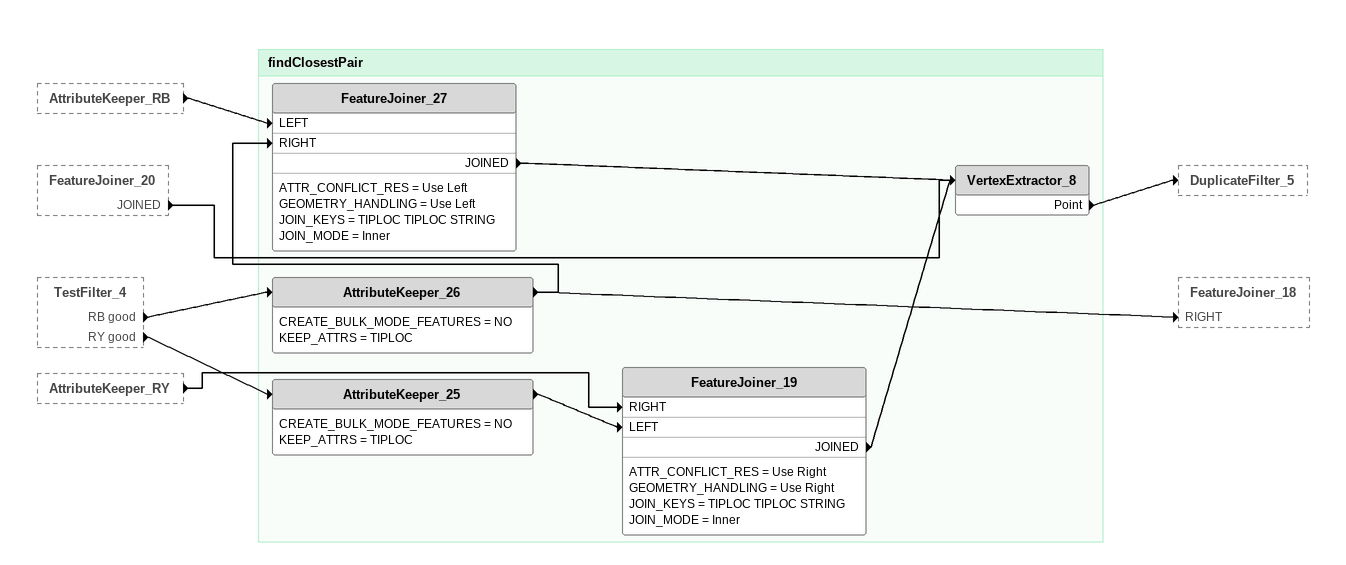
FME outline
AttributeKeeper_RB [outside]
    -> FeatureJoiner_27 [LEFT]
FeatureJoiner_20 [outside]
    JOINED -> VertexExtractor_8
TestFilter_4 [outside]
    RB good -> AttributeKeeper_26
    RY good -> AttributeKeeper_25
AttributeKeeper_RY [outside]
    -> FeatureJoiner_19 [RIGHT]

Bookmark: findClosestPair
AttributeKeeper_26
    CREATE_BULK_MODE_FEATURES = NO
    KEEP_ATTRS = TIPLOC
    -> FeatureJoiner_18 [RIGHT]
    -> FeatureJoiner_27 [RIGHT]
FeatureJoiner_27
    ATTR_CONFLICT_RES = Use Left
    GEOMETRY_HANDLING = Use Left
    JOIN_KEYS = TIPLOC TIPLOC STRING
    JOIN_MODE = Inner
    JOINED -> VertexExtractor_8
AttributeKeeper_25
    CREATE_BULK_MODE_FEATURES = NO
    KEEP_ATTRS = TIPLOC
    -> FeatureJoiner_19 [LEFT]
FeatureJoiner_19
    ATTR_CONFLICT_RES = Use Right
    GEOMETRY_HANDLING = Use Right
    JOIN_KEYS = TIPLOC TIPLOC STRING
    JOIN_MODE = Inner
    JOINED -> VertexExtractor_8
VertexExtractor_8
    Point -> DuplicateFilter_5
